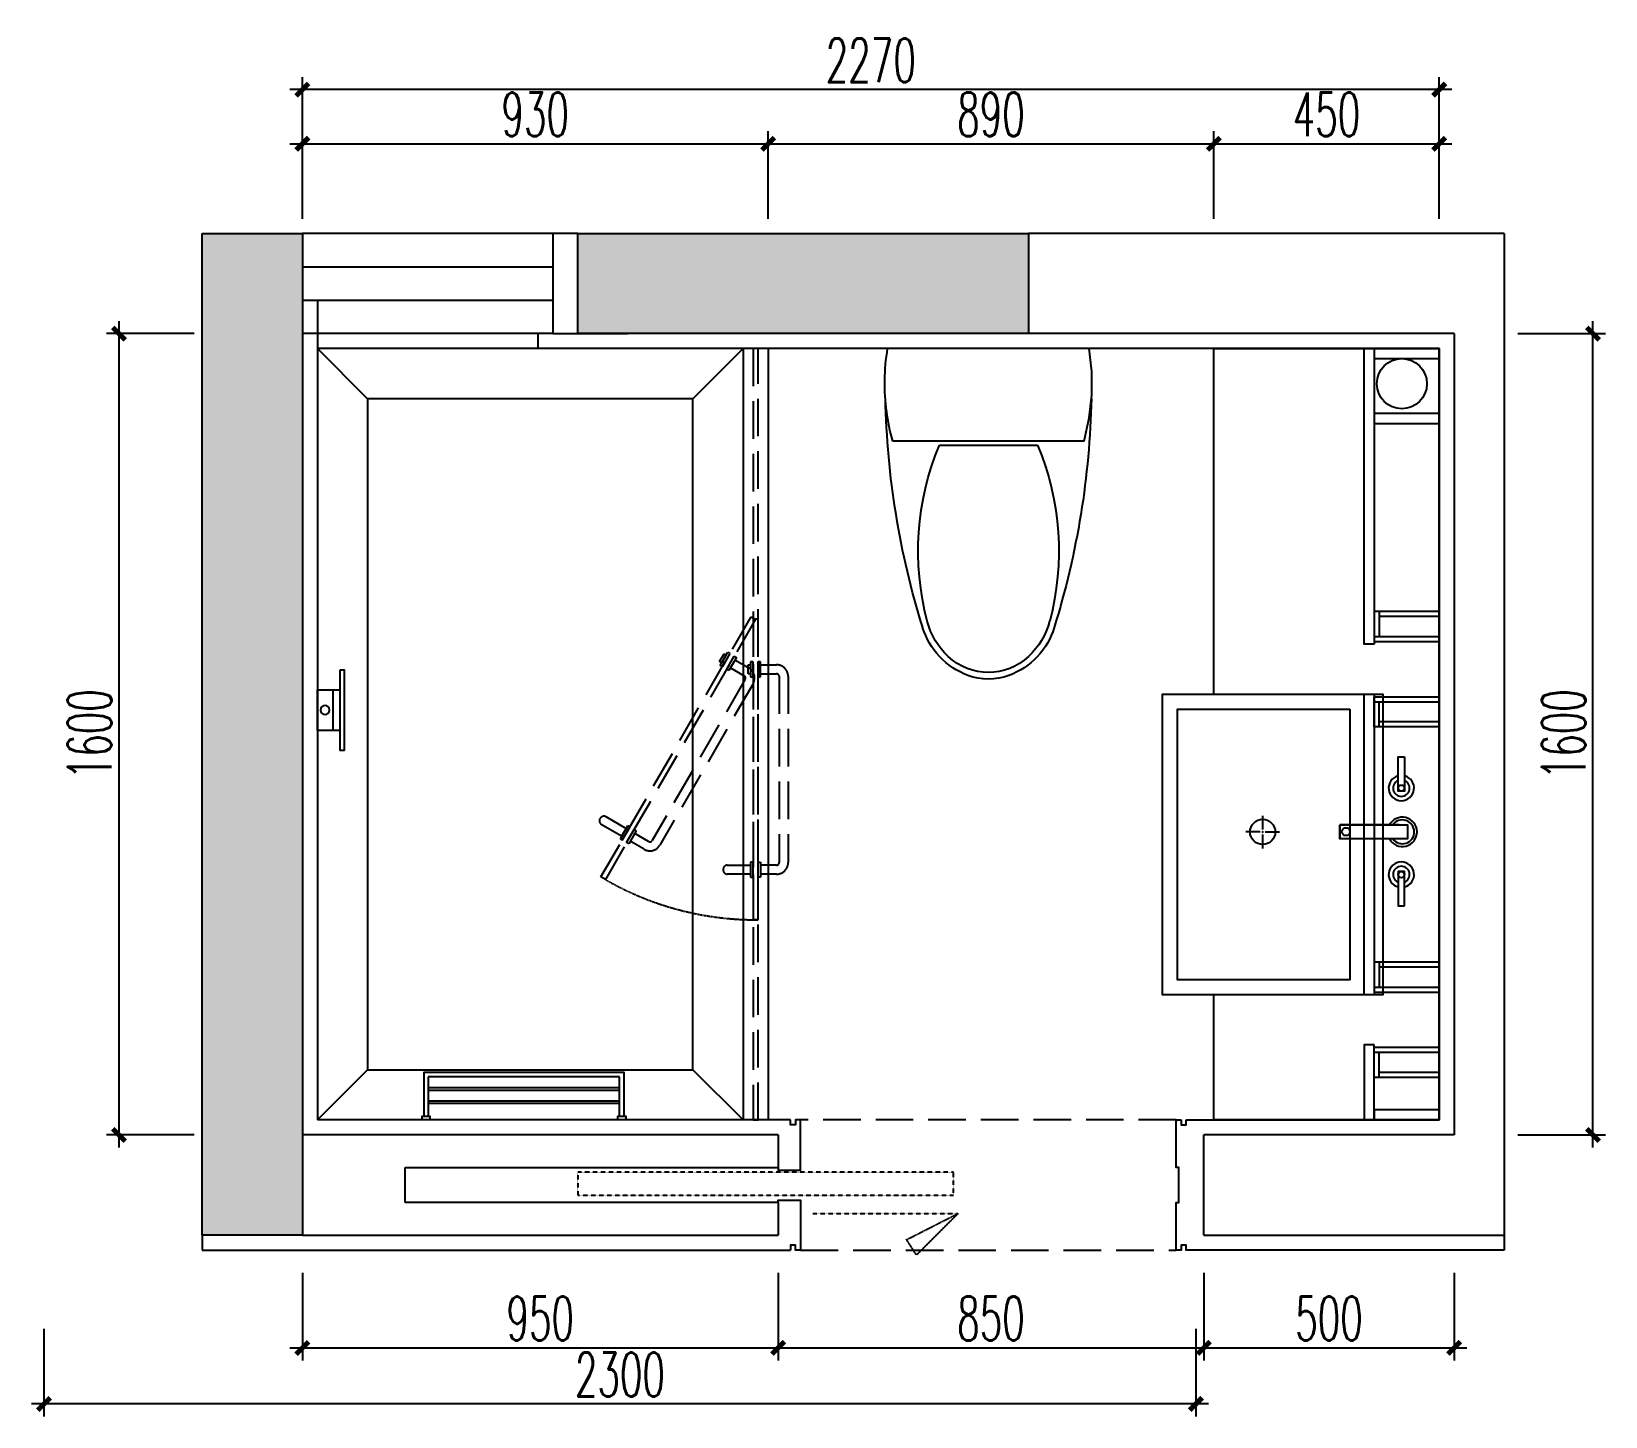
# Model space of a CAD drawing. Header units: inches. Extents: x 24920 to 61775, y 10942 to 38819.
# Drawn here: x 51695 to 54838, y 16033 to 18798 of the extents above; entities that cross this region are included whole.
import ezdxf

# ---------------------------------------------------------------- set-up
doc = ezdxf.new("R2010")
doc.units = ezdxf.units.IN
doc.header["$MEASUREMENT"] = 0
doc.header["$PDMODE"] = 1
doc.linetypes.add('__DASH', pattern=[0.35, 0.25, -0.1])
doc.linetypes.add('DASHED2', pattern=[0.375, 0.25, -0.125])
for name, color, linetype in [('6号楼1层立管及消火栓$0$0P-VPIPE-SW', 2, 'Continuous'), ('A-门', 60, 'Continuous'), ('AD-土建墙、含管井', 160, 'Continuous'), ('AD-土建柱轮廓线', 200, 'Continuous'), ('AD-玻璃幕墙、窗', 12, 'Continuous'), ('FC-填充', 250, 'Continuous'), ('FF-FIXT', 2, 'Continuous'), ('FF1-固定家具(不落地、到顶)', 30, 'Continuous'), ('FF1-完成面', 20, 'Continuous'), ('FF2-洁具及配件(地坪图不显示)', 31, 'Continuous'), ('FF2-洁具及配件(地坪图显示)', 31, 'Continuous'), ('PUB_TEXT', 7, 'Continuous'), ('看线', 8, 'Continuous')]:
    doc.layers.add(name, color=color, linetype=linetype)
doc.styles.add('DIM', font='simplex.shx', dxfattribs={"width": 0.6, "bigfont": 'extfont.shx'})
doc.dimstyles.new('1比25', dxfattribs={"dimscale": 25, "dimtxt": 3.5, "dimasz": 1, "dimexe": 1, "dimexo": 1, "dimgap": 0.6, "dimtad": 1, "dimdec": 0, "dimrnd": 5, "dimzin": 0, "dimdsep": 46, "dimtxsty": 'DIM', "dimblk": 'ARCHTICK', "dimcen": 0.09, "dimdle": 1, "dimclrd": 1, "dimclre": 1, "dimclrt": 1, "dimadec": 0, "dimazin": 0, "dimtfac": 1, "dimtdec": 0, "dimtix": 1, "dimtmove": 2, "dimatfit": 3, "dimldrblk": '引线箭头（自定义）', "dimfxl": 0, "dimtolj": 1, "dimtzin": 0, "dimarcsym": 0})

# ---------------------------------------------------------------- blocks, each defined once
blk = doc.blocks.new('asdfaedfawr3awr3')
for p, q in [((44418.6, 145338.9), (44418.6, 145366.4)), ((44300.3, 145338.9), (44395.5, 145338.9)), ((44396.6, 145338.9), (44418.6, 145338.9))]:
    blk.add_line(p, q)
for points in [[(44289.6, 145500.7), (44289.6, 145431.8), (44301.9, 145431.8), (44301.9, 145500.7)], [(44418.6, 145338.9), (44283.7, 145338.9), (44283.7, 145366.8), (44418.6, 145366.8)], [(44289.6, 145202.6), (44289.6, 145271.5), (44301.9, 145271.5), (44301.9, 145202.6)]]:
    blk.add_lwpolyline(points, close=True)
at = {"color": 39}
for centre, radius in [((44295.7, 145438, 0), 6.17), ((44406.5, 145352.3), 7.98), ((44295.7, 145265.3, 0), 6.17)]:
    blk.add_circle(centre, radius, dxfattribs=at)
for centre, radius, start, end in [((44295.7, 145438), 25.4, 104.0486, 75.9514), ((44293.7, 145352.7), 29.3, 28.9635, 332.0196), ((44295.7, 145265.3), 25.4, 284.0486, 255.9514)]:
    blk.add_arc(centre, radius, start, end)
for centre, radius, start, end in [((44295.7, 145438), 16.6, 111.7986, 68.2014), ((44293.7, 145352.7), 23.8, 36.5929, 324.721), ((44295.7, 145265.3), 16.6, 291.7986, 248.2014)]:
    blk.add_arc(centre, radius, start, end, dxfattribs=at)
blk = doc.blocks.new('A$C1D1755BD')
at = {"layer": 'FF-FIXT', "color": 8}
for p, q in [((275, 205), (275, 233.8)), ((242.7, 200), (270, 200)), ((275, 195), (275, 166.2)), ((280, 200), (307.8, 200))]:
    blk.add_line(p, q, dxfattribs=at)
at = {"layer": 'FF-FIXT', "linetype": 'Continuous'}
blk.add_lwpolyline([(0, 400), (0, 440), (600, 440), (600, 0), (0, 0), (0, 400)], dxfattribs=at)
at = {"layer": 'FF-FIXT', "color": 8}
blk.add_lwpolyline([(30, 374.2), (570, 374.2), (570, 30), (30, 30)], close=True, dxfattribs=at)
blk.add_lwpolyline([(274.9, 200.4, 1), (274.9, 199.6, 1)], format="xyb", close=True, dxfattribs=at)
blk.add_circle((275, 200), 25.2, dxfattribs=at)
at = {"layer": 'FF-FIXT', "rotation": 269.9994210628818}
blk.add_blockref('asdfaedfawr3awr3', (-145077.4, 44774.1), dxfattribs=at)
blk = doc.blocks.new('pln_TB_residential high-rise plan$0$A$C3D297767')
at = {"color": 2}
for p, q in [((4.36, 7.72), (12.21, 7.72)), ((15.92, 7.39), (0.64, 7.39)), ((16.33, 0), (0.23, 0))]:
    blk.add_line(p, q, dxfattribs=at)
blk.add_lwpolyline([(15.92, 7.39), (16.34, 5.53), (16.54, 3.73), (16.54, 1.83), (16.33, 0)], dxfattribs=at)
for centre, radius, start, end in [((8.73, 20.51), 5.97, 110.4524, 162.7523), ((8.28, 21.17), 4.69, 46.8543, 133.1457), ((8.28, 21.71), 4.69, 69.5476, 110.4524), ((7.84, 20.51), 5.97, 17.2477, 69.5476), ((9.13, 20.26), 5.93, 133.1457, 165.2214), ((7.43, 20.26), 5.93, 14.7786, 46.8543), ((66.52, 2.57), 66.48, 162.7523, 178.7776), ((24.63, 16.17), 21.96, 165.2214, 202.6263), ((-8.06, 16.17), 21.96, 337.3737, 14.7786), ((-49.96, 2.57), 66.48, 1.2224, 17.2477), ((16.9, 2.78), 16.9, 164.178, 172.2601), ((16.9, 2.78), 16.9, 172.2601, 189.4623)]:
    blk.add_arc(centre, radius, start, end, dxfattribs=at)
blk = doc.blocks.new('f3455')
at = {"color": 1, "linetype": '__DASH', "ltscale": 300}
blk.add_line((-961525, -1242068.5), (-961525, -1242078.5), dxfattribs=at)
for points in [[(-962034, -1242063.5), (-962034, -1242031.5, -0.414214), (-962011, -1242008.5), (-961639, -1242008.5, -0.414214), (-961616, -1242031.5), (-961616, -1242063.5)], [(-962016, -1242063.5), (-962016, -1242031.5, -0.414214), (-962011, -1242026.5), (-961639, -1242026.5, -0.414214), (-961634, -1242031.5), (-961634, -1242063.5)]]:
    blk.add_lwpolyline(points, format="xyb", dxfattribs=at)
at = {"color": 8, "linetype": '__DASH', "ltscale": 300}
for points in [[(-962125, -1242073.5), (-961605.4, -1242373.5), (-961610.4, -1242382.2), (-962130, -1242082.2)], [(-962032.9, -1242144), (-962058.9, -1242129), (-962056.4, -1242124.7), (-962030.4, -1242139.7)], [(-962048.9, -1242111.7), (-962022.9, -1242126.7), (-962025.4, -1242131), (-962051.4, -1242116)], [(-961712.5, -1242329), (-961686.5, -1242344), (-961684, -1242339.7), (-961710, -1242324.7)], [(-961702.5, -1242311.7), (-961676.5, -1242326.7), (-961679, -1242331), (-961705, -1242316)], [(-961702.5, -1242311.7), (-961676.5, -1242326.7), (-961679, -1242331), (-961705, -1242316)]]:
    blk.add_lwpolyline(points, close=True, dxfattribs=at)
at = {"color": 1, "linetype": '__DASH', "ltscale": 300}
for points in [[(-962125, -1242078.5), (-961525, -1242078.5), (-961525, -1242068.5), (-962125, -1242068.5), (-962125, -1242078.5)], [(-962016, -1242083.5), (-962016, -1242088.5), (-962034, -1242088.5), (-962034, -1242083.5), (-962016, -1242083.5)], [(-961634, -1242130.5), (-961634, -1242083.5), (-961616, -1242083.5)], [(-961616, -1242083.5), (-961616, -1242130.5)]]:
    blk.add_lwpolyline(points, dxfattribs=at)
at = {"color": 8, "linetype": '__DASH', "ltscale": 300}
for points in [[(-962043.7, -1242114.7), (-962027.7, -1242087, -0.414214), (-961996.3, -1242078.5), (-961674.1, -1242264.5, -0.414214), (-961665.7, -1242296), (-961681.7, -1242323.7)], [(-962028.1, -1242123.7), (-962012.1, -1242096, -0.414214), (-962005.3, -1242094.1), (-961683.1, -1242280.1, -0.414214), (-961681.3, -1242287), (-961697.3, -1242314.7)]]:
    blk.add_lwpolyline(points, format="xyb", dxfattribs=at)
at = {"color": 1, "linetype": '__DASH', "ltscale": 300}
for points in [[(-962010, -1242063.5), (-962040, -1242063.5), (-962040, -1242068.5), (-962010, -1242068.5)], [(-961640, -1242063.5), (-961610, -1242063.5), (-961610, -1242068.5), (-961640, -1242068.5)], [(-962040, -1242083.5), (-962010, -1242083.5), (-962010, -1242078.5), (-962040, -1242078.5)], [(-961640, -1242083.5), (-961610, -1242083.5), (-961610, -1242078.5), (-961640, -1242078.5)]]:
    blk.add_lwpolyline(points, close=True, dxfattribs=at)
at = {"color": 8, "linetype": '__DASH', "ltscale": 300}
for points in [[(-962038.1, -1242141), (-962040.6, -1242145.3), (-962056.2, -1242136.3), (-962053.7, -1242132), (-962038.1, -1242141)], [(-961730.8, -1242372.7), (-961707.3, -1242332), (-961691.7, -1242341)], [(-961691.7, -1242341), (-961715.2, -1242381.7)]]:
    blk.add_lwpolyline(points, dxfattribs=at)
at = {"color": 1, "linetype": '__DASH', "ltscale": 300}
blk.add_arc((-961625, -1242129.4), 9.06, 186.7329, 353.2671, dxfattribs=at)
at = {"color": 8, "linetype": '__DASH', "ltscale": 300}
blk.add_arc((-961722.5, -1242376.3), 9.06, 156.7329, 323.2671, dxfattribs=at)
at = {"layer": 'A-门', "color": 8, "linetype": 'DASHED2', "ltscale": 0.3}
blk.add_arc((-962127.2, -1242072.8), 602.3, 330.0528, 359.4622, dxfattribs=at)
blk = doc.blocks.new('g54yuuj')
at = {"layer": 'FF-FIXT', "ltscale": 3}
blk.add_line((-961266.4, -1270787), (-961266.4, -1270706), dxfattribs=at)
for points in [[(-961252, -1270826.5), (-961252, -1270666.5), (-961243, -1270666.5), (-961243, -1270826.5)], [(-961252, -1270787), (-961252, -1270706), (-961297, -1270706), (-961297, -1270787)]]:
    blk.add_lwpolyline(points, close=True, dxfattribs=at)
blk.add_circle((-961281.7, -1270746.5), 9, dxfattribs=at)
blk = doc.blocks.new('洋房标准单元1$0$$TCHSYS$WIN2D')
for p, q in [((-0.5, 0.5), (0.5, 0.5)), ((-0.5, 0.5), (-0.5, -0.5)), ((0.5, 0.5), (0.5, -0.5)), ((0.5, 0.1667), (-0.5, 0.1667)), ((0.5, -0.1667), (-0.5, -0.1667)), ((-0.5, -0.5), (0.5, -0.5))]:
    blk.add_line(p, q)
blk = doc.blocks.new('HGFRFGFGF')
at = {"layer": 'FF2-洁具及配件(地坪图不显示)'}
for p, q in [((177575.8, -55514.8), (177572.6, -55514.8)), ((177572.6, -55523.8), (177651.8, -55523.8)), ((177651.8, -55523.8), (177651.8, -55905.8)), ((177651.8, -55905.8), (177572.6, -55905.8))]:
    blk.add_line(p, q, dxfattribs=at)
at = {"layer": 'FF2-洁具及配件(地坪图不显示)', "color": 8}
for p, q in [((177599, -55905.8), (177599, -55523.8)), ((177604, -55905.8), (177604, -55523.8)), ((177625.4, -55905.8), (177625.4, -55523.8)), ((177630.4, -55905.8), (177630.4, -55523.8))]:
    blk.add_line(p, q, dxfattribs=at)
at = {"layer": 'FF2-洁具及配件(地坪图不显示)'}
for points in [[(177565.8, -55511), (177572.6, -55511), (177572.6, -55527.7), (177565.8, -55527.7)], [(177572.6, -55514.8), (177660.8, -55514.8), (177660.8, -55914.8), (177572.6, -55914.8)], [(177565.8, -55902), (177572.6, -55902), (177572.6, -55918.7), (177565.8, -55918.7)]]:
    blk.add_lwpolyline(points, dxfattribs=at)
blk = doc.blocks.new('_ArchTick')
at = {"color": 0, "linetype": 'ByBlock', "const_width": 0.4}
blk.add_lwpolyline([(-0.5, -0.5), (0.5, 0.5)], dxfattribs=at)
blk = doc.blocks.new('*D1028')
at = {"color": 1, "lineweight": -2, "transparency": 16777216}
for p, q in [((52023.1, 16228.7), (52023.1, 16053.7)), ((52973.1, 16228.7), (52973.1, 16053.7)), ((51998.1, 16078.7), (52998.1, 16078.7))]:
    blk.add_line(p, q, dxfattribs=at)
at = {"layer": 'Defpoints', "color": 0, "transparency": 16777216}
for p in [(52023.1, 16503.8), (52973.1, 16503.8), (52973.1, 16078.7)]:
    blk.add_point(p, dxfattribs=at)
at = {"color": 1, "lineweight": -2, "transparency": 16777216, "xscale": 25, "yscale": 25, "zscale": 25, "rotation": 180}
blk.add_blockref('_ArchTick', (52023.1, 16078.7), dxfattribs=at)
at = {"color": 1, "lineweight": -2, "transparency": 16777216, "xscale": 25, "yscale": 25, "zscale": 25}
blk.add_blockref('_ArchTick', (52973.1, 16078.7), dxfattribs=at)
at = {"color": 1, "transparency": 16777216, "insert": (52498.1, 16137.4), "char_height": 87.5, "attachment_point": 5, "style": 'DIM'}
blk.add_mtext('\\A1;950', dxfattribs=at)
blk = doc.blocks.new('引线箭头（自定义）')
at = {"linetype": 'ByBlock', "lineweight": -2}
h = blk.add_hatch(color=8, dxfattribs=at)
h.dxf.hatch_style = 1
h.paths.add_polyline_path([(-1.2, -0.96), (-0.31, 0), (-1.2, 0.96), (-0.91, 1.21), (0, 0), (-0.91, -1.21)])
at = {"color": 0, "linetype": 'ByBlock', "lineweight": -2}
blk.add_line((-0.31, 0), (-4.75, 0), dxfattribs=at)
blk.add_lwpolyline([(-1.2, -0.96), (-0.31, 0), (-1.2, 0.96), (-0.91, 1.21), (0, 0), (-0.91, -1.21)], close=True, dxfattribs=at)
blk = doc.blocks.new('*D1029')
at = {"color": 1, "lineweight": -2, "transparency": 16777216}
for p, q in [((52973.1, 16228.7), (52973.1, 16053.7)), ((53823.1, 16228.7), (53823.1, 16053.7)), ((52948.1, 16078.7), (53848.1, 16078.7))]:
    blk.add_line(p, q, dxfattribs=at)
at = {"layer": 'Defpoints', "color": 0, "transparency": 16777216}
for p in [(52973.1, 16503.8), (53823.1, 16503.8), (53823.1, 16078.7)]:
    blk.add_point(p, dxfattribs=at)
at = {"color": 1, "lineweight": -2, "transparency": 16777216, "xscale": 25, "yscale": 25, "zscale": 25, "rotation": 180}
blk.add_blockref('_ArchTick', (52973.1, 16078.7), dxfattribs=at)
at = {"color": 1, "lineweight": -2, "transparency": 16777216, "xscale": 25, "yscale": 25, "zscale": 25}
blk.add_blockref('_ArchTick', (53823.1, 16078.7), dxfattribs=at)
at = {"color": 1, "transparency": 16777216, "insert": (53398.1, 16137.4), "char_height": 87.5, "attachment_point": 5, "style": 'DIM'}
blk.add_mtext('\\A1;850', dxfattribs=at)
blk = doc.blocks.new('*D1030')
at = {"color": 1, "lineweight": -2, "transparency": 16777216}
for p, q in [((53823.1, 16228.7), (53823.1, 16053.7)), ((54323.1, 16228.7), (54323.1, 16053.7)), ((53798.1, 16078.7), (54348.1, 16078.7))]:
    blk.add_line(p, q, dxfattribs=at)
at = {"layer": 'Defpoints', "color": 0, "transparency": 16777216}
for p in [(53823.1, 16503.8), (54323.1, 16503.8), (54323.1, 16078.7)]:
    blk.add_point(p, dxfattribs=at)
at = {"color": 1, "lineweight": -2, "transparency": 16777216, "xscale": 25, "yscale": 25, "zscale": 25, "rotation": 180}
blk.add_blockref('_ArchTick', (53823.1, 16078.7), dxfattribs=at)
at = {"color": 1, "lineweight": -2, "transparency": 16777216, "xscale": 25, "yscale": 25, "zscale": 25}
blk.add_blockref('_ArchTick', (54323.1, 16078.7), dxfattribs=at)
at = {"color": 1, "transparency": 16777216, "insert": (54073.1, 16137.4), "char_height": 87.5, "attachment_point": 5, "style": 'DIM'}
blk.add_mtext('\\A1;500', dxfattribs=at)
blk = doc.blocks.new('*D1031')
at = {"color": 1, "lineweight": -2, "transparency": 16777216}
for p, q in [((51507.2, 16116.7), (51507.2, 15941.7)), ((53807.2, 16116.7), (53807.2, 15941.7)), ((53832.2, 15966.7), (51482.2, 15966.7))]:
    blk.add_line(p, q, dxfattribs=at)
at = {"layer": 'Defpoints', "color": 0, "transparency": 16777216}
for p in [(51507.2, 16195.6), (53807.2, 16195.6), (51507.2, 15966.7)]:
    blk.add_point(p, dxfattribs=at)
at = {"color": 1, "lineweight": -2, "transparency": 16777216, "xscale": 25, "yscale": 25, "zscale": 25, "rotation": 180}
blk.add_blockref('_ArchTick', (51507.2, 15966.7), dxfattribs=at)
at = {"color": 1, "lineweight": -2, "transparency": 16777216, "xscale": 25, "yscale": 25, "zscale": 25}
blk.add_blockref('_ArchTick', (53807.2, 15966.7), dxfattribs=at)
at = {"color": 1, "transparency": 16777216, "insert": (52657.2, 16025.4), "char_height": 87.5, "attachment_point": 5, "style": 'DIM'}
blk.add_mtext('\\A1;2300', dxfattribs=at)
blk = doc.blocks.new('*D1032')
at = {"color": 1, "lineweight": -2, "transparency": 16777216}
for p, q in [((51807, 18103.8), (51632, 18103.8)), ((51657, 16478.8), (51657, 18128.8)), ((51807, 16503.8), (51632, 16503.8))]:
    blk.add_line(p, q, dxfattribs=at)
at = {"layer": 'Defpoints', "color": 0, "transparency": 16777216}
for p in [(51657, 18103.8), (52023.1, 18103.8), (52023.1, 16503.8)]:
    blk.add_point(p, dxfattribs=at)
at = {"color": 1, "lineweight": -2, "transparency": 16777216, "xscale": 25, "yscale": 25, "zscale": 25}
for p, rotation in [((51657, 18103.8), 90), ((51657, 16503.8), 270)]:
    blk.add_blockref('_ArchTick', p, dxfattribs=dict(at, rotation=rotation))
at = {"color": 1, "transparency": 16777216, "insert": (51598.2, 17303.8), "char_height": 87.5, "attachment_point": 5, "rotation": 90, "style": 'DIM'}
blk.add_mtext('\\A1;1600', dxfattribs=at)
blk = doc.blocks.new('*D1033')
at = {"color": 1, "lineweight": -2, "transparency": 16777216}
for p, q in [((51998.1, 18482.7), (52978.1, 18482.7)), ((52023.1, 18332.7), (52023.1, 18507.7)), ((52953.1, 18332.7), (52953.1, 18507.7))]:
    blk.add_line(p, q, dxfattribs=at)
at = {"layer": 'Defpoints', "color": 0, "transparency": 16777216}
for p in [(52953.1, 18482.7), (52023.1, 18103.8), (52953.1, 18073.8)]:
    blk.add_point(p, dxfattribs=at)
at = {"color": 1, "lineweight": -2, "transparency": 16777216, "xscale": 25, "yscale": 25, "zscale": 25, "rotation": 180}
blk.add_blockref('_ArchTick', (52023.1, 18482.7), dxfattribs=at)
at = {"color": 1, "lineweight": -2, "transparency": 16777216, "xscale": 25, "yscale": 25, "zscale": 25}
blk.add_blockref('_ArchTick', (52953.1, 18482.7), dxfattribs=at)
at = {"color": 1, "transparency": 16777216, "insert": (52488.1, 18541.4), "char_height": 87.5, "attachment_point": 5, "style": 'DIM'}
blk.add_mtext('\\A1;930', dxfattribs=at)
blk = doc.blocks.new('*D1034')
at = {"color": 1, "lineweight": -2, "transparency": 16777216}
for p, q in [((52928.1, 18482.7), (53868.1, 18482.7)), ((52953.1, 18332.7), (52953.1, 18507.7)), ((53843.1, 18332.7), (53843.1, 18507.7))]:
    blk.add_line(p, q, dxfattribs=at)
at = {"layer": 'Defpoints', "color": 0, "transparency": 16777216}
for p in [(53843.1, 18482.7), (52953.1, 18073.8), (53843.1, 18073.8)]:
    blk.add_point(p, dxfattribs=at)
at = {"color": 1, "lineweight": -2, "transparency": 16777216, "xscale": 25, "yscale": 25, "zscale": 25, "rotation": 180}
blk.add_blockref('_ArchTick', (52953.1, 18482.7), dxfattribs=at)
at = {"color": 1, "lineweight": -2, "transparency": 16777216, "xscale": 25, "yscale": 25, "zscale": 25}
blk.add_blockref('_ArchTick', (53843.1, 18482.7), dxfattribs=at)
at = {"color": 1, "transparency": 16777216, "insert": (53398.1, 18541.4), "char_height": 87.5, "attachment_point": 5, "style": 'DIM'}
blk.add_mtext('\\A1;890', dxfattribs=at)
blk = doc.blocks.new('*D1035')
at = {"color": 1, "lineweight": -2, "transparency": 16777216}
for p, q in [((53818.1, 18482.7), (54318.1, 18482.7)), ((53843.1, 18332.7), (53843.1, 18507.7)), ((54293.1, 18332.7), (54293.1, 18507.7))]:
    blk.add_line(p, q, dxfattribs=at)
at = {"layer": 'Defpoints', "color": 0, "transparency": 16777216}
for p in [(54293.1, 18482.7), (53843.1, 18073.8), (54293.1, 18063.8)]:
    blk.add_point(p, dxfattribs=at)
at = {"color": 1, "lineweight": -2, "transparency": 16777216, "xscale": 25, "yscale": 25, "zscale": 25, "rotation": 180}
blk.add_blockref('_ArchTick', (53843.1, 18482.7), dxfattribs=at)
at = {"color": 1, "lineweight": -2, "transparency": 16777216, "xscale": 25, "yscale": 25, "zscale": 25}
blk.add_blockref('_ArchTick', (54293.1, 18482.7), dxfattribs=at)
at = {"color": 1, "transparency": 16777216, "insert": (54068.1, 18541.4), "char_height": 87.5, "attachment_point": 5, "style": 'DIM'}
blk.add_mtext('\\A1;450', dxfattribs=at)
blk = doc.blocks.new('*D1036')
at = {"color": 1, "lineweight": -2, "transparency": 16777216}
for p, q in [((54450.2, 18103.8), (54625.2, 18103.8)), ((54600.2, 16478.8), (54600.2, 18128.8)), ((54450.2, 16503.8), (54625.2, 16503.8))]:
    blk.add_line(p, q, dxfattribs=at)
at = {"layer": 'Defpoints', "color": 0, "transparency": 16777216}
for p in [(54323.1, 18103.8), (54600.2, 18103.8), (54323.1, 16503.8)]:
    blk.add_point(p, dxfattribs=at)
at = {"color": 1, "lineweight": -2, "transparency": 16777216, "xscale": 25, "yscale": 25, "zscale": 25}
for p, rotation in [((54600.2, 18103.8), 90), ((54600.2, 16503.8), 270)]:
    blk.add_blockref('_ArchTick', p, dxfattribs=dict(at, rotation=rotation))
at = {"color": 1, "transparency": 16777216, "insert": (54541.5, 17303.8), "char_height": 87.5, "attachment_point": 5, "rotation": 90, "style": 'DIM'}
blk.add_mtext('\\A1;1600', dxfattribs=at)
blk = doc.blocks.new('*D1037')
at = {"color": 1, "lineweight": -2, "transparency": 16777216}
for p, q in [((52023.1, 18445.2), (52023.1, 18615.8)), ((54293.1, 18445.2), (54293.1, 18615.8)), ((54318.1, 18590.8), (51998.1, 18590.8))]:
    blk.add_line(p, q, dxfattribs=at)
at = {"layer": 'Defpoints', "color": 0, "transparency": 16777216}
for p in [(52023.1, 18590.8), (52023.1, 18420.2), (54293.1, 18420.2)]:
    blk.add_point(p, dxfattribs=at)
at = {"color": 1, "lineweight": -2, "transparency": 16777216, "xscale": 25, "yscale": 25, "zscale": 25, "rotation": 180}
blk.add_blockref('_ArchTick', (52023.1, 18590.8), dxfattribs=at)
at = {"color": 1, "lineweight": -2, "transparency": 16777216, "xscale": 25, "yscale": 25, "zscale": 25}
blk.add_blockref('_ArchTick', (54293.1, 18590.8), dxfattribs=at)
at = {"color": 1, "transparency": 16777216, "insert": (53158.1, 18649.5), "char_height": 87.5, "attachment_point": 5, "style": 'DIM'}
blk.add_mtext('\\A1;2270', dxfattribs=at)
blk = doc.blocks.new('eaherh')
h = blk.add_hatch(color=8)
h.dxf.hatch_style = 1
h.paths.add_polyline_path([(51823.1, 18303.8), (52023.1, 18303.8), (52023.1, 16303.8), (51823.1, 16303.8)])
h = blk.add_hatch(color=8)
h.dxf.hatch_style = 1
h.paths.add_polyline_path([(52773.1, 18303.8), (53473.1, 18303.8), (53473.1, 18103.8), (52573.1, 18103.8), (52573.1, 18303.8)])
at = {"color": 3}
for p, q in [((51823.1, 16303.8), (51823.1, 16273.8)), ((54423.1, 16303.8), (54423.1, 16273.8))]:
    blk.add_line(p, q, dxfattribs=at)
at = {"layer": '6号楼1层立管及消火栓$0$0P-VPIPE-SW', "color": 8, "linetype": 'Continuous'}
blk.add_circle((54218.6, 18003.8), 50, dxfattribs=at)
at = {"layer": 'A-门', "color": 2, "linetype": 'DASHED2', "ltscale": 0.5}
blk.add_lwpolyline([(53323, 16383.3), (53323, 16429.4), (52573, 16429.4), (52573, 16383.3)], close=True, dxfattribs=at)
blk.add_lwpolyline([(53042.4, 16347), (53332.1, 16347), (53249.3, 16264.2), (53229.7, 16294.8), (53332.1, 16347)], dxfattribs=at)
at = {"layer": 'AD-土建墙、含管井', "color": 4}
for p, q in [((52573.1, 18303.8), (52523.1, 18303.8)), ((54423.1, 18303.8), (53473.1, 18303.8)), ((54423.1, 18303.8), (53473.1, 18303.8)), ((54423.1, 18303.8), (54423.1, 16303.8)), ((52523.1, 18103.8), (52673.1, 18103.8)), ((54323.1, 18103.8), (52673.1, 18103.8)), ((54323.1, 18103.8), (53473.1, 18103.8)), ((54323.1, 18103.8), (54323.1, 16503.8)), ((52973.1, 16503.8), (52023.1, 16503.8)), ((52973.1, 16503.8), (52973.1, 16438.8)), ((54323.1, 16503.8), (53823.1, 16503.8)), ((53823.1, 16303.8), (53823.1, 16503.8)), ((52228.1, 16368.8), (52228.1, 16438.8)), ((52228.1, 16438.8), (52973.1, 16438.8)), ((52973.1, 16368.8), (52228.1, 16368.8)), ((53823.1, 16303.8), (54423.1, 16303.8))]:
    blk.add_line(p, q, dxfattribs=at)
at = {"layer": 'AD-土建墙、含管井'}
blk.add_line((52523.1, 18303.8), (52523.1, 18103.8), dxfattribs=at)
at = {"layer": 'AD-土建墙、含管井', "color": 3}
blk.add_line((52973.1, 16368.8), (52973.1, 16303.8), dxfattribs=at)
blk.add_lwpolyline([(52023.1, 16303.8), (52973.1, 16303.8)], dxfattribs=at)
at = {"layer": 'AD-土建柱轮廓线', "color": 4}
blk.add_lwpolyline([(51823.1, 18303.8), (52023.1, 18303.8), (52023.1, 16303.8), (51823.1, 16303.8)], close=True, dxfattribs=at)
blk.add_lwpolyline([(52773.1, 18303.8), (52773.1, 18303.8), (53473.1, 18303.8), (53473.1, 18103.8), (52573.1, 18103.8), (52573.1, 18303.8), (52773.1, 18303.8)], dxfattribs=at)
at = {"layer": 'FC-填充', "color": 251, "ltscale": 300}
for p, q in [((52153.1, 17973.8), (52053.1, 18073.8)), ((52803.1, 17973.8), (52903.1, 18073.8)), ((52153.1, 16633.8), (52053.1, 16533.8)), ((52803.1, 16633.8), (52903.1, 16533.8))]:
    blk.add_line(p, q, dxfattribs=at)
blk.add_lwpolyline([(52803.1, 17973.8), (52153.1, 17973.8), (52153.1, 16633.8), (52803.1, 16633.8)], close=True, dxfattribs=at)
at = {"layer": 'FF1-固定家具(不落地、到顶)', "color": 8, "ltscale": 300}
for p, q in [((54173.1, 17548.8), (54173.1, 17498.8)), ((54293.1, 17538.8), (54173.1, 17538.8)), ((54163.1, 17498.8), (54293.1, 17498.8)), ((54163.1, 17368.8), (54293.1, 17368.8)), ((54173.1, 17318.8), (54173.1, 17368.8)), ((54293.1, 17328.8), (54173.1, 17328.8)), ((54173.1, 16848.8), (54173.1, 16798.8)), ((54293.1, 16838.8), (54173.1, 16838.8)), ((54163.1, 16798.8), (54293.1, 16798.8)), ((54163.1, 16668.8), (54293.1, 16668.8)), ((54173.1, 16618.8), (54173.1, 16668.8)), ((54293.1, 16628.8), (54173.1, 16628.8))]:
    blk.add_line(p, q, dxfattribs=at)
for points in [[(54163.1, 17483.8), (54143.1, 17483.8), (54143.1, 18073.8), (54163.1, 18073.8)], [(54163.1, 18053.8), (54293.1, 18053.8), (54293.1, 18073.8), (54163.1, 18073.8)], [(54163.1, 17924.2), (54293.1, 17924.2), (54293.1, 17944.2), (54163.1, 17944.2)], [(54143.1, 17383.8), (54163.1, 17383.8), (54163.1, 16783.8), (54143.1, 16783.8)], [(54163.1, 16683.8), (54143.1, 16683.8), (54143.1, 16533.8), (54163.1, 16533.8)], [(54163.1, 16533.8), (54293.1, 16533.8), (54293.1, 16553.8), (54163.1, 16553.8)]]:
    blk.add_lwpolyline(points, close=True, dxfattribs=at)
for points in [[(54293.1, 17548.8), (54163.1, 17548.8), (54163.1, 17488.8), (54293.1, 17488.8)], [(54293.1, 17318.8), (54163.1, 17318.8), (54163.1, 17378.8), (54293.1, 17378.8)], [(54293.1, 16848.8), (54163.1, 16848.8), (54163.1, 16788.8), (54293.1, 16788.8)], [(54293.1, 16618.8), (54163.1, 16618.8), (54163.1, 16678.8), (54293.1, 16678.8)]]:
    blk.add_lwpolyline(points, dxfattribs=at)
at = {"layer": 'FF1-完成面', "color": 3}
for p, q in [((52053.1, 18170.4), (52053.1, 16533.8)), ((52493.1, 18103.8), (52493.1, 18073.8)), ((54293.1, 18073.8), (52493.1, 18073.8)), ((52998, 16533.8), (52053.1, 16533.8)), ((53788.1, 16533.8), (54293.1, 16533.8)), ((51823.1, 16273.8), (52998.1, 16273.8))]:
    blk.add_line(p, q, dxfattribs=at)
at = {"layer": 'FF1-完成面', "color": 251}
blk.add_line((52493.1, 18073.8), (52053.1, 18073.8), dxfattribs=at)
at = {"layer": 'FF1-完成面', "color": 8}
blk.add_line((54293.1, 16533.8), (54293.1, 18073.8), dxfattribs=at)
at = {"layer": 'FF1-完成面', "color": 3}
for points in [[(52973.1, 16438.8), (52973.1, 16433.8), (53018, 16433.8), (53018, 16533.8), (53008, 16533.8), (53008, 16523.8), (52998, 16523.8), (52998, 16533.8)], [(54423.1, 16273.8), (53788.1, 16273.8), (53788.1, 16283.8), (53778.1, 16283.8), (53778.1, 16273.8), (53768.1, 16273.8), (53768.1, 16368.8), (53773.1, 16368.8), (53773.1, 16438.7), (53768.1, 16438.7), (53768, 16533.8), (53778, 16533.8)], [(53778.1, 16533.8), (53778.1, 16523.8), (53788.1, 16523.8), (53788.1, 16533.8)], [(52973.1, 16368.8), (52973.1, 16373.8), (53018, 16373.8), (53018, 16273.8), (53008.1, 16273.8), (53008.1, 16283.8), (52998.1, 16283.8), (52998.1, 16273.8)]]:
    blk.add_lwpolyline(points, dxfattribs=at)
at = {"layer": 'FF2-洁具及配件(地坪图不显示)', "color": 138}
for p, q in [((52903.1, 18073.8), (52903.1, 16533.8)), ((52953.1, 18073.8), (52953.1, 16533.8))]:
    blk.add_line(p, q, dxfattribs=at)
at = {"layer": 'FF2-洁具及配件(地坪图不显示)', "color": 2}
blk.add_lwpolyline([(53843.1, 17383.8), (53843.1, 18073.8), (54293.1, 18073.8)], dxfattribs=at)
at = {"layer": 'FF2-洁具及配件(地坪图不显示)'}
blk.add_lwpolyline([(54293.1, 18073.8), (54293.1, 16533.8), (53843.1, 16533.8), (53843.1, 16783.8)], dxfattribs=at)
at = {"layer": 'FF2-洁具及配件(地坪图显示)', "color": 12, "linetype": '__DASH', "ltscale": 300}
blk.add_lwpolyline([(52923.1, 18073.8), (52923.1, 16533.8), (52933.1, 16533.8), (52933.1, 18073.8)], close=True, dxfattribs=at)
at = {"layer": '看线', "color": 251, "linetype": '__DASH', "ltscale": 300}
for p, q in [((53768, 16533.8), (53018.1, 16533.8)), ((53018.1, 16273.8), (53768.1, 16273.8))]:
    blk.add_line(p, q, dxfattribs=at)
at = {"layer": 'AD-玻璃幕墙、窗', "xscale": 500, "yscale": -200, "zscale": 200, "rotation": 180}
blk.add_blockref('洋房标准单元1$0$$TCHSYS$WIN2D', (52273.1, 18203.8), dxfattribs=at)
at = {"layer": 'FF2-洁具及配件(地坪图不显示)', "extrusion": (0, 0, -1), "xscale": 24.99999999907444, "yscale": 24.99999999907444, "zscale": -24.99999999907444, "rotation": 180.0000388893896}
blk.add_blockref('pln_TB_residential high-rise plan$0$A$C3D297767', (-53186, 18073.8), dxfattribs=at)
at = {"layer": 'FF2-洁具及配件(地坪图不显示)', "rotation": 270}
blk.add_blockref('A$C1D1755BD', (53740.6, 17383.8), dxfattribs=at)
at = {"layer": 'FF2-洁具及配件(地坪图不显示)', "color": 6, "xscale": -1, "rotation": 270}
blk.add_blockref('HGFRFGFGF', (108180.4, -161032), dxfattribs=at)
at = {"layer": 'PUB_TEXT', "rotation": 270}
blk.add_blockref('f3455', (1295001.6, -944591.5), dxfattribs=at)
at = {"layer": 'PUB_TEXT', "xscale": -1, "rotation": 180}
blk.add_blockref('g54yuuj', (1013350.1, -1253394.4), dxfattribs=at)
for base, p1, p2, picture, middle in [((52023.1, 18590.8), (54293.1, 18420.2), (52023.1, 18420.2), '*D1037', (53158.1, 18649.5)), ((52953.1, 18482.7), (52023.1, 18103.8), (52953.1, 18073.8), '*D1033', (52488.1, 18541.4)), ((53843.1, 18482.7), (52953.1, 18073.8), (53843.1, 18073.8), '*D1034', (53398.1, 18541.4)), ((54293.1, 18482.7), (53843.1, 18073.8), (54293.1, 18063.8), '*D1035', (54068.1, 18541.4)), ((52973.1, 16078.7), (52023.1, 16503.8), (52973.1, 16503.8), '*D1028', (52498.1, 16137.4)), ((53823.1, 16078.7), (52973.1, 16503.8), (53823.1, 16503.8), '*D1029', (53398.1, 16137.4)), ((54323.1, 16078.7), (53823.1, 16503.8), (54323.1, 16503.8), '*D1030', (54073.1, 16137.4)), ((51507.2, 15966.7), (53807.2, 16195.6), (51507.2, 16195.6), '*D1031', (52657.2, 16025.4))]:
    dim = blk.add_linear_dim(base=base, p1=p1, p2=p2, dimstyle='1比25')
    dim.commit()
    dim.dimension.update_dxf_attribs({"geometry": picture, "text_midpoint": middle})
for base, p1, p2, picture, middle in [((51657, 18103.8), (52023.1, 16503.8), (52023.1, 18103.8), '*D1032', (51598.2, 17303.8)), ((54600.2, 18103.8), (54323.1, 16503.8), (54323.1, 18103.8), '*D1036', (54541.5, 17303.8))]:
    dim = blk.add_linear_dim(base=base, p1=p1, p2=p2, angle=90, dimstyle='1比25')
    dim.commit()
    dim.dimension.update_dxf_attribs({"geometry": picture, "text_midpoint": middle})

msp = doc.modelspace()

# ---------------------------------------------------------------- block references
msp.add_blockref('eaherh', (213, 91.5))

doc.saveas('drawing.dxf')
